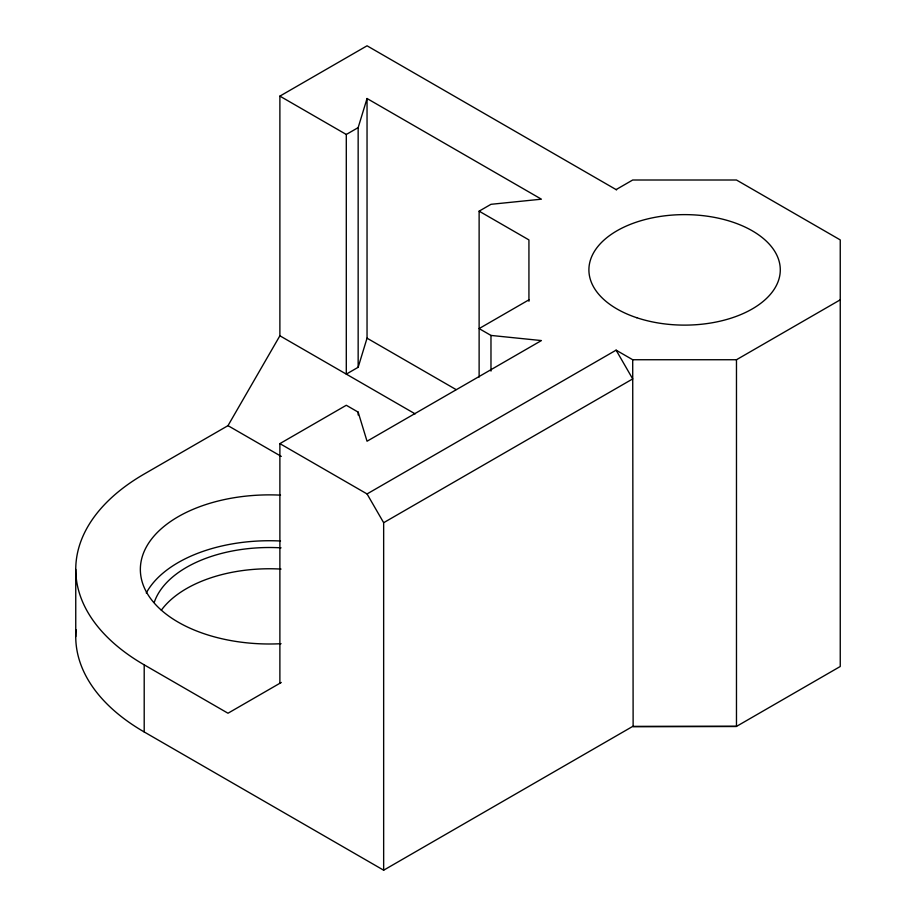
<?xml version="1.0" encoding="UTF-8"?>
<svg xmlns="http://www.w3.org/2000/svg" width="916" height="916" viewBox="0 0 916 916"><rect width="100%" height="100%" fill="white"/><g stroke="black" fill="none" stroke-linecap="round" stroke-linejoin="round"><path stroke-width="1.37" d="M616.102 189.589L632.704 180.005L736.475 180.005L840.247 239.912L840.247 666.493L736.475 726.411L632.704 726.411L383.655 870.2L144.201 731.953L144.201 664.844A233.706 134.927 0 0 1 144.201 474.03L227.992 425.654L279.884 335.783L279.884 96.123L346.294 134.469L346.294 374.129L358.156 367.282L358.156 127.622L367.041 98.516L541.402 199.184L490.976 204.314L479.125 211.161L479.125 377.083M358.156 367.282L367.041 338.176L367.041 98.516M279.884 96.123L367.053 45.8L616.594 189.875M346.294 134.469L358.156 127.622M279.884 683.267L279.884 443.619L346.294 405.273L358.156 412.12L367.041 441.226L541.402 340.569L490.976 335.428L479.125 328.592L528.933 299.83M279.884 443.619L367.053 493.942L616.102 350.152L632.704 359.736L736.475 359.736L840.247 299.83M383.655 870.2L383.655 522.704L632.704 378.915L616.102 350.152M281.281 682.466L227.992 713.232L144.201 664.844M479.125 211.161L528.933 239.912L528.933 301.261M367.041 338.176L456.076 389.575M279.884 335.783L415.166 413.883M227.992 425.654L281.281 456.408M367.053 493.942L383.655 522.704M736.475 359.736L736.475 726.411L633.128 726.651L632.704 359.736M490.976 335.428L490.976 371.095M358.156 412.12L358.156 414.971M75.753 569.443L75.753 636.54M154.289 602.259A117.408 67.784 0 0 1 281.04 547.837M281.063 643.696A129.145 74.562 0 0 1 140.354 569.592A129.145 74.562 0 0 1 280.525 495.144M146.262 592.995A129.145 74.562 0 0 1 280.525 541.001M144.201 731.953A233.706 134.927 0 0 1 76.039 629.75M161.342 610.182A117.408 67.784 0 0 1 281.04 569.088M636.746 317.715A95.688 55.246 0 0 0 780.283 269.876A95.688 55.246 0 0 0 636.746 222.027A95.688 55.246 0 0 0 636.746 317.715"/></g></svg>
